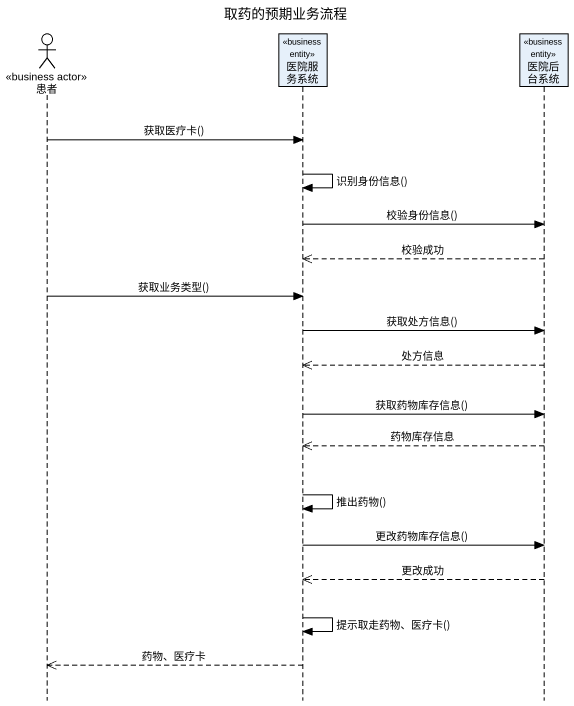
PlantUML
@startuml
title 取药的预期业务流程
hide footbox
actor 患者 <<business actor>>
participant 医院服务系统 <<business entity>>
participant 医院后台系统 <<business entity>>

患者 -> 医院服务系统 : 获取医疗卡()
医院服务系统 -> 医院服务系统 : 识别身份信息()
医院服务系统 -> 医院后台系统 : 校验身份信息()
医院后台系统 -->> 医院服务系统 : 校验成功
患者 -> 医院服务系统 : 获取业务类型()
医院服务系统 -> 医院后台系统 : 获取处方信息()
医院后台系统 -->> 医院服务系统 : 处方信息
医院服务系统 -> 医院后台系统 : 获取药物库存信息()
医院后台系统 -->> 医院服务系统 : 药物库存信息
医院服务系统 -> 医院服务系统 : 推出药物()
医院服务系统 -> 医院后台系统 : 更改药物库存信息()
医院后台系统 -->> 医院服务系统 : 更改成功
医院服务系统 -> 医院服务系统 : 提示取走药物、医疗卡()
医院服务系统 -->> 患者 : 药物、医疗卡
@enduml
